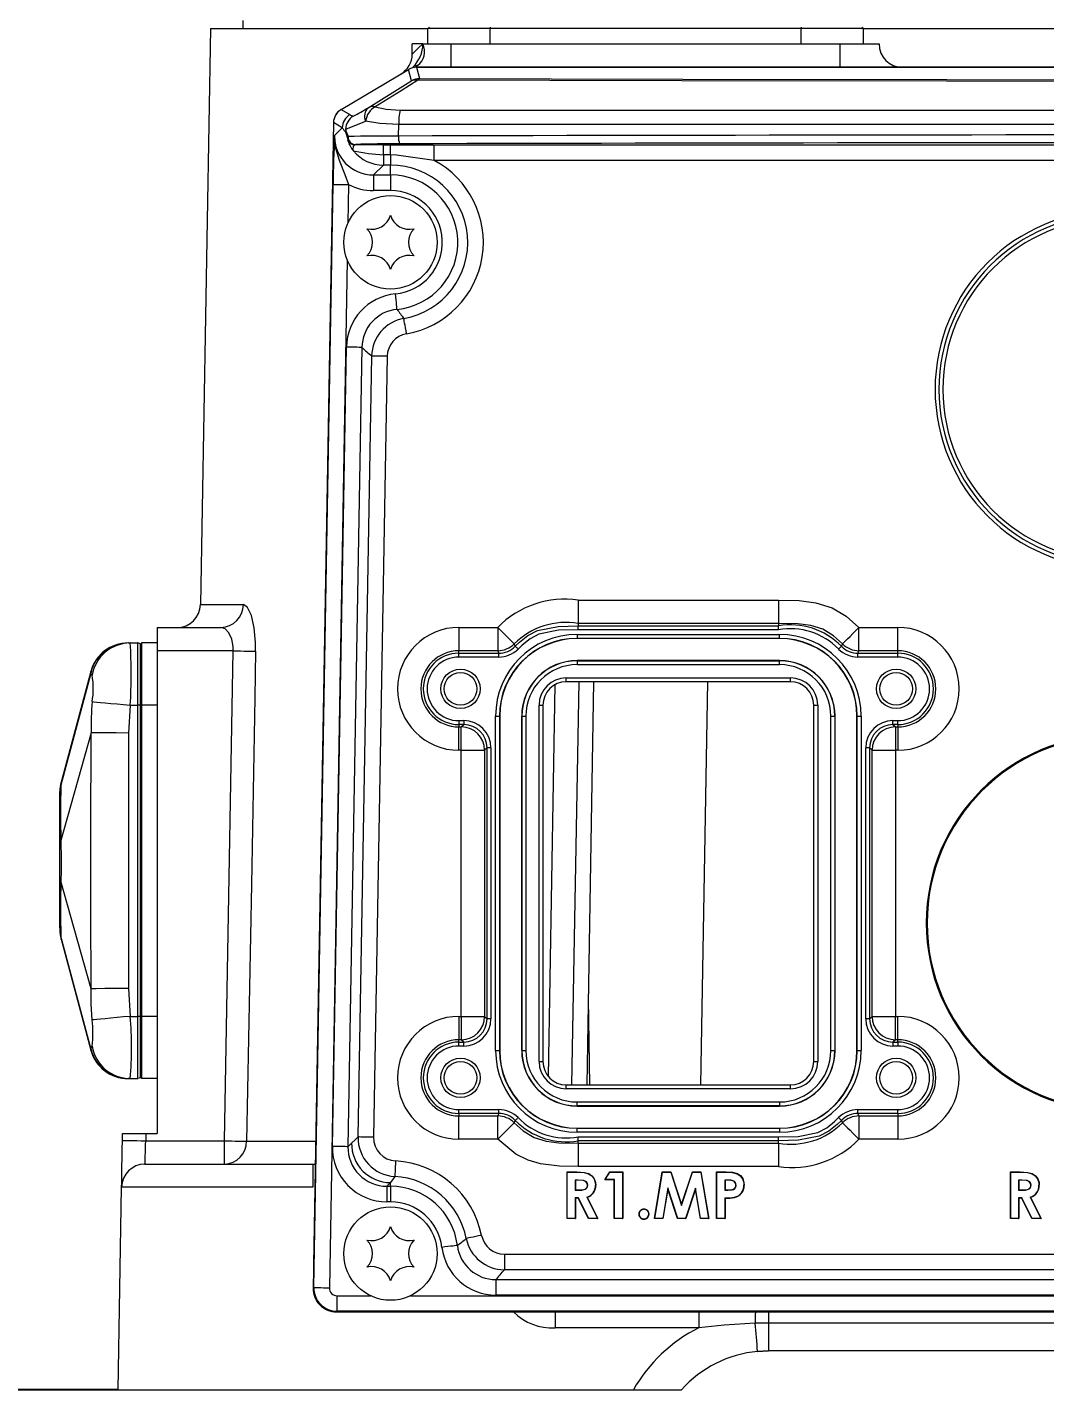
# Model space of a CAD drawing. Header units: millimetres. Extents: x -280 to 408, y 33 to 269.
# Drawn here: x 196.29 to 209.37, y 99.01 to 116.53 of the extents above; entities that cross this region are included whole.
import ezdxf

# ---------------------------------------------------------------- set-up
doc = ezdxf.new("R2010")
doc.units = ezdxf.units.MM
doc.layers.add('FORMAT', color=7, linetype='Continuous')
doc.styles.add('SLDTEXTSTYLE0', font='TXT', dxfattribs={"width": 0.605})
doc.dimstyles.new('SLDDIMSTYLE1', dxfattribs={"dimtxt": 3.5, "dimasz": 3.5, "dimexe": 0, "dimexo": 0.0625, "dimgap": 0.875, "dimtad": 1, "dimtoh": 1, "dimlfac": 10, "dimrnd": 1e-09, "dimzin": 12, "dimdsep": 46, "dimtxsty": 'SLDTEXTSTYLE0', "dimsah": 1, "dimcen": 0.09, "dimadec": 0, "dimazin": 0, "dimtfac": 1, "dimtdec": 3, "dimtofl": 0, "dimtmove": 0, "dimatfit": 3, "dimfxl": 1, "dimfrac": 2, "dimtolj": 1, "dimtzin": 12, "dimarcsym": 0})

# ---------------------------------------------------------------- blocks, each defined once
blk = doc.blocks.new('*D14')
at = {"layer": 'FORMAT', "color": 7, "transparency": 16777216}
for p, q in [((189.964, 122.614), (182.991, 122.614)), ((184.491, 122.614), (184.491, 99.014)), ((197.462, 99.014), (182.991, 99.014))]:
    blk.add_line(p, q, dxfattribs=at)
for points in [[(184.491, 122.614), (183.953, 119.114), (185.029, 119.114)], [(184.491, 99.014), (185.029, 102.514), (183.953, 102.514)]]:
    blk.add_solid(points, dxfattribs=at)
at = {"layer": 'FORMAT', "color": 7, "transparency": 16777216, "insert": (179.979, 106.805), "char_height": 3.5, "attachment_point": 1, "rotation": 90, "style": 'SLDTEXTSTYLE0'}
blk.add_mtext('236', dxfattribs=at)

msp = doc.modelspace()

# ---------------------------------------------------------------- linework, layer by layer
at = {"color": 7, "linetype": 'Continuous', "lineweight": 15}
for p, q in [((198.65, 116.5144), (198.5208, 109.1077)), ((198.65, 116.5144), (201.4433, 116.5144)), ((199.064, 116.6144), (199.064, 116.5144)), ((201.4433, 116.3144), (201.4433, 116.5144)), ((202.2433, 116.5144), (201.4433, 116.5144)), ((202.2433, 116.5292), (202.2433, 116.5144)), ((202.2433, 116.3144), (202.2433, 116.5144)), ((206.2433, 116.5144), (202.2433, 116.5144)), ((206.2433, 116.5292), (206.2433, 116.5144)), ((206.2433, 116.3144), (206.2433, 116.5144)), ((207.0433, 116.5144), (206.2433, 116.5144)), ((207.0433, 116.3144), (207.0433, 116.5144)), ((207.0433, 116.5144), (231.2773, 116.5144)), ((201.2433, 116.1852), (201.2433, 116.3144)), ((201.3793, 116.3144), (201.2433, 116.3144)), ((201.3793, 116.3144), (201.7433, 116.3144)), ((201.7433, 116.0144), (201.7433, 116.3144)), ((201.7433, 116.3144), (206.7433, 116.3144)), ((206.7433, 116.0144), (206.7433, 116.3144)), ((206.7433, 116.3144), (207.2433, 116.3144)), ((200.3287, 115.4714), (201.1961, 115.9864)), ((200.3287, 115.4714), (201.1961, 115.9864)), ((201.2357, 115.8419), (201.1961, 115.9864)), ((201.2982, 116.0144), (201.3378, 115.8699)), ((228.6298, 116.0144), (201.2982, 116.0144)), ((201.2982, 116.0144), (228.6298, 116.0144)), ((200.6765, 115.4935), (201.2247, 115.8346)), ((200.3287, 115.4714), (200.4418, 115.4057)), ((201.0877, 115.465), (228.8403, 115.465)), ((200.2309, 115.3029), (199.9693, 100.3196)), ((200.2309, 115.3029), (199.9747, 100.6248)), ((200.344, 115.2373), (200.2309, 115.3029)), ((201.0677, 115.1306), (201.0704, 115.2796)), ((228.8577, 115.2796), (201.0704, 115.2796)), ((200.2437, 115.1387), (200.344, 115.2373)), ((200.3884, 115.2181), (200.3874, 115.2177)), ((200.3905, 115.1992), (200.4176, 115.1239)), ((200.4197, 115.0857), (200.3907, 115.1801)), ((200.4132, 115.0793), (200.4197, 115.0857)), ((200.5127, 115.0223), (200.5062, 115.0159)), ((200.8733, 115.0174), (200.964, 115.0174)), ((200.8733, 114.8875), (200.8733, 115.0174)), ((200.964, 114.8875), (200.964, 115.0174)), ((201.5242, 115.0178), (228.4038, 115.0178)), ((201.5242, 114.8178), (201.5242, 115.0178)), ((200.8733, 114.7576), (200.7435, 114.63)), ((200.964, 114.8875), (200.8733, 114.8875)), ((200.8733, 114.8875), (200.8733, 114.7576)), ((200.964, 114.7576), (200.8733, 114.7576)), ((200.964, 114.8875), (200.964, 114.7576)), ((200.964, 114.63), (200.964, 114.7576)), ((228.4038, 114.8178), (201.5242, 114.8178)), ((200.7435, 114.63), (200.964, 114.63)), ((200.7435, 114.63), (200.7435, 114.4301)), ((200.964, 114.63), (200.964, 114.4301)), ((199.9783, 100.3284), (200.2258, 114.5098)), ((200.964, 114.4301), (200.7435, 114.4301)), ((200.2169, 102.1422), (200.3962, 112.4174)), ((200.5962, 112.4139), (200.4168, 102.1387)), ((200.5466, 102.2639), (200.7218, 112.3024)), ((200.9217, 112.2989), (200.7465, 102.2605)), ((203.3781, 109.1641), (203.3781, 108.8643)), ((203.3781, 109.1641), (205.9499, 109.1641)), ((205.9499, 109.1641), (205.9499, 108.8643)), ((197.964, 108.813), (197.964, 108.513)), ((197.964, 108.813), (198.7824, 108.813)), ((201.844, 108.8141), (202.3422, 108.8141)), ((201.844, 108.8141), (201.844, 108.5143)), ((202.3422, 108.8141), (202.3422, 108.5143)), ((203.3781, 108.8643), (203.3781, 108.8331)), ((205.9499, 108.8643), (203.3781, 108.8643)), ((203.3781, 108.7831), (203.3781, 108.8331)), ((203.3781, 108.8331), (205.9499, 108.8331)), ((205.9499, 108.7831), (203.3781, 108.7831)), ((205.9499, 108.8643), (205.9499, 108.8331)), ((205.9499, 108.7831), (205.9499, 108.8331)), ((206.9859, 108.5143), (206.9859, 108.8141)), ((206.9859, 108.8141), (207.484, 108.8141)), ((207.484, 108.5143), (207.484, 108.8141)), ((197.5981, 108.6144), (197.6193, 108.6144)), ((197.6193, 108.6144), (197.714, 108.6144)), ((197.714, 107.8144), (197.714, 108.6144)), ((197.7492, 108.605), (197.714, 108.6144)), ((197.7492, 107.8144), (197.7492, 108.605)), ((197.964, 108.6144), (197.764, 108.6144)), ((197.764, 108.6144), (197.764, 107.8144)), ((203.364, 108.7235), (205.964, 108.7235)), ((203.364, 108.7235), (203.364, 108.6735)), ((205.964, 108.6735), (203.364, 108.6735)), ((203.364, 108.6705), (203.364, 108.6735)), ((205.964, 108.6705), (203.364, 108.6705)), ((205.964, 108.6735), (205.964, 108.7235)), ((205.964, 108.6705), (205.964, 108.6735)), ((198.9429, 108.513), (197.964, 108.513)), ((197.964, 108.513), (197.964, 102.3077)), ((198.828, 102.2144), (198.9429, 108.513)), ((202.3422, 108.5143), (201.844, 108.5143)), ((201.844, 108.4831), (201.844, 108.5143)), ((201.844, 108.4331), (201.844, 108.4831)), ((201.844, 108.4831), (202.3551, 108.4831)), ((202.3551, 108.4331), (201.844, 108.4331)), ((202.3551, 108.4331), (202.3551, 108.4831)), ((206.9729, 108.4331), (206.9729, 108.4831)), ((206.9729, 108.4831), (207.484, 108.4831)), ((207.484, 108.4331), (206.9729, 108.4331)), ((207.484, 108.5143), (206.9859, 108.5143)), ((207.484, 108.4831), (207.484, 108.5143)), ((207.484, 108.4331), (207.484, 108.4831)), ((197.1109, 108.2483), (196.7293, 106.8236)), ((205.964, 108.3882), (203.364, 108.3882)), ((203.364, 108.3882), (203.364, 108.3852)), ((203.364, 108.3852), (203.364, 108.3352)), ((203.364, 108.3852), (205.964, 108.3852)), ((205.964, 108.3352), (203.364, 108.3352)), ((205.964, 108.3882), (205.964, 108.3852)), ((205.964, 108.3352), (205.964, 108.3852)), ((197.1143, 108.2404), (196.7264, 106.7856)), ((203.2231, 108.1653), (206.1049, 108.1653)), ((203.2231, 108.1153), (203.2231, 108.1653)), ((206.1049, 108.1153), (203.2231, 108.1153)), ((203.4917, 102.9335), (203.578, 108.1153)), ((205.0371, 108.1153), (204.9466, 102.9335)), ((206.1049, 108.1153), (206.1049, 108.1653)), ((197.6193, 107.8144), (197.5981, 107.4559)), ((197.6193, 107.8144), (197.714, 107.8144)), ((197.714, 103.8144), (197.714, 107.8144)), ((197.7492, 107.8144), (197.714, 107.8144)), ((197.7492, 103.8144), (197.7492, 107.8144)), ((197.764, 107.8144), (197.7492, 107.8144)), ((197.964, 107.8144), (197.764, 107.8144)), ((197.764, 107.8144), (197.764, 103.8144)), ((202.8731, 103.2334), (202.8731, 107.8153)), ((202.8731, 107.8153), (202.9231, 107.8153)), ((202.9231, 107.8153), (202.9231, 103.2334)), ((206.4049, 107.8153), (206.4549, 107.8153)), ((206.4049, 103.2334), (206.4049, 107.8153)), ((206.4549, 107.8153), (206.4549, 103.2334)), ((201.844, 107.6156), (201.9055, 107.6156)), ((201.844, 107.6156), (201.844, 107.5656)), ((201.9055, 107.5656), (201.844, 107.5656)), ((201.844, 107.5656), (201.844, 107.5345)), ((201.8743, 107.5345), (201.9055, 107.5656)), ((201.9055, 107.6156), (201.9055, 107.5656)), ((202.3149, 103.3744), (202.3149, 107.6744)), ((202.3149, 107.6744), (202.3649, 107.6744)), ((202.3649, 107.6744), (202.3649, 103.3744)), ((202.3679, 107.6744), (202.3649, 107.6744)), ((202.3679, 107.6744), (202.3679, 103.3744)), ((202.6502, 107.6744), (202.6532, 107.6744)), ((202.6502, 107.6744), (202.6502, 103.3744)), ((202.6532, 107.6744), (202.7031, 107.6744)), ((202.6532, 103.3744), (202.6532, 107.6744)), ((202.7031, 107.6744), (202.7031, 103.3744)), ((206.6249, 107.6744), (206.6749, 107.6744)), ((206.6249, 103.3744), (206.6249, 107.6744)), ((206.6749, 107.6744), (206.6749, 103.3744)), ((206.6779, 107.6744), (206.6749, 107.6744)), ((206.6779, 103.3744), (206.6779, 107.6744)), ((206.9602, 103.3744), (206.9602, 107.6744)), ((206.9602, 107.6744), (206.9632, 107.6744)), ((206.9632, 107.6744), (207.0131, 107.6744)), ((206.9632, 103.3744), (206.9632, 107.6744)), ((207.0131, 107.6744), (207.0131, 103.3744)), ((207.4226, 107.6156), (207.484, 107.6156)), ((207.4226, 107.5656), (207.4226, 107.6156)), ((207.484, 107.5656), (207.4226, 107.5656)), ((207.4226, 107.5656), (207.4537, 107.5345)), ((207.484, 107.5656), (207.484, 107.6156)), ((207.484, 107.5656), (207.484, 107.5345)), ((197.1143, 107.459), (196.7264, 106.0762)), ((197.5981, 107.4559), (197.5981, 104.1729)), ((201.844, 107.5345), (201.8743, 107.5345)), ((201.844, 107.2347), (201.844, 107.5345)), ((201.8743, 107.2347), (201.8743, 107.5345)), ((207.4537, 107.5345), (207.484, 107.5345)), ((207.4537, 107.5345), (207.4537, 107.2347)), ((207.484, 107.5345), (207.484, 107.2347)), ((201.8743, 107.2347), (201.844, 107.2347)), ((201.8743, 107.2347), (202.1741, 107.2347)), ((201.8743, 103.8141), (201.8743, 107.2347)), ((202.2053, 107.2658), (202.1741, 107.2347)), ((202.1741, 107.2347), (202.1741, 103.8141)), ((202.2552, 107.2658), (202.2053, 107.2658)), ((202.2053, 103.7829), (202.2053, 107.2658)), ((202.2552, 107.2658), (202.2552, 103.7829)), ((207.0728, 103.7829), (207.0728, 107.2658)), ((207.1227, 107.2658), (207.0728, 107.2658)), ((207.1227, 107.2658), (207.1227, 103.7829)), ((207.1539, 107.2347), (207.1227, 107.2658)), ((207.1539, 103.8141), (207.1539, 107.2347)), ((207.1539, 107.2347), (207.4537, 107.2347)), ((207.484, 107.2347), (207.4537, 107.2347)), ((207.4537, 107.2347), (207.4537, 103.8141)), ((196.714, 106.0527), (196.714, 106.6775)), ((196.714, 105.5761), (196.714, 106.0527)), ((196.714, 104.9513), (196.714, 105.5761)), ((197.1143, 104.1698), (196.7264, 105.5526)), ((196.7245, 104.8231), (197.1109, 103.3805)), ((197.1143, 103.3883), (196.7264, 104.8432)), ((197.1143, 104.1698), (197.1143, 104.1698)), ((197.5981, 104.1729), (197.6193, 103.8144)), ((203.525, 102.9335), (203.5101, 104.0424)), ((197.6193, 103.8144), (197.714, 103.8144)), ((197.714, 103.0144), (197.714, 103.8144)), ((197.7492, 103.8144), (197.714, 103.8144)), ((197.7492, 103.0238), (197.7492, 103.8144)), ((197.764, 103.8144), (197.7492, 103.8144)), ((197.964, 103.8144), (197.764, 103.8144)), ((197.764, 103.8144), (197.764, 103.0144)), ((201.844, 103.8141), (201.844, 103.5143)), ((201.844, 103.8141), (201.8743, 103.8141)), ((201.8743, 103.8141), (201.8743, 103.5143)), ((201.8743, 103.8141), (202.1741, 103.8141)), ((202.1741, 103.8141), (202.2053, 103.7829)), ((202.2552, 103.7829), (202.2053, 103.7829)), ((207.1227, 103.7829), (207.0728, 103.7829)), ((207.1227, 103.7829), (207.1539, 103.8141)), ((207.1539, 103.8141), (207.4537, 103.8141)), ((207.4537, 103.5143), (207.4537, 103.8141)), ((207.4537, 103.8141), (207.484, 103.8141)), ((207.484, 103.5143), (207.484, 103.8141)), ((201.8743, 103.5143), (201.844, 103.5143)), ((201.844, 103.4831), (201.844, 103.5143)), ((201.9055, 103.4831), (201.8743, 103.5143)), ((207.4537, 103.5143), (207.4226, 103.4831)), ((207.484, 103.5143), (207.4537, 103.5143)), ((207.484, 103.4831), (207.484, 103.5143)), ((201.844, 103.4331), (201.844, 103.4831)), ((201.844, 103.4831), (201.9055, 103.4831)), ((201.9055, 103.4331), (201.844, 103.4331)), ((201.9055, 103.4331), (201.9055, 103.4831)), ((202.3149, 103.3744), (202.3649, 103.3744)), ((202.3679, 103.3744), (202.3649, 103.3744)), ((202.6502, 103.3744), (202.6532, 103.3744)), ((202.6532, 103.3744), (202.7031, 103.3744)), ((206.6249, 103.3744), (206.6749, 103.3744)), ((206.6779, 103.3744), (206.6749, 103.3744)), ((206.9602, 103.3744), (206.9632, 103.3744)), ((206.9632, 103.3744), (207.0131, 103.3744)), ((207.4226, 103.4831), (207.484, 103.4831)), ((207.4226, 103.4831), (207.4226, 103.4331)), ((207.484, 103.4331), (207.4226, 103.4331)), ((207.484, 103.4831), (207.484, 103.4331)), ((202.8731, 103.2334), (202.9231, 103.2334)), ((206.4049, 103.2334), (206.4549, 103.2334)), ((197.6193, 103.0144), (197.5981, 103.0144)), ((197.6193, 103.0144), (197.714, 103.0144)), ((197.7492, 103.0238), (197.714, 103.0144)), ((197.964, 103.0144), (197.764, 103.0144)), ((203.2231, 102.8835), (203.2231, 102.9335)), ((203.2231, 102.9335), (206.1049, 102.9335)), ((206.1049, 102.8835), (203.2231, 102.8835)), ((206.1049, 102.8835), (206.1049, 102.9335)), ((203.364, 102.7135), (205.964, 102.7135)), ((203.364, 102.6635), (203.364, 102.7135)), ((205.964, 102.6635), (203.364, 102.6635)), ((203.364, 102.6605), (203.364, 102.6635)), ((203.364, 102.6605), (205.964, 102.6605)), ((205.964, 102.7135), (205.964, 102.6635)), ((205.964, 102.6605), (205.964, 102.6635)), ((201.844, 102.5656), (201.844, 102.6156)), ((201.844, 102.6156), (202.3551, 102.6156)), ((202.3551, 102.5656), (201.844, 102.5656)), ((201.844, 102.5656), (201.844, 102.5345)), ((201.844, 102.5345), (202.3422, 102.5345)), ((201.844, 102.2347), (201.844, 102.5345)), ((202.3422, 102.2347), (202.3422, 102.5345)), ((202.3551, 102.5656), (202.3551, 102.6156)), ((206.9729, 102.6156), (207.484, 102.6156)), ((206.9729, 102.5656), (206.9729, 102.6156)), ((207.484, 102.5656), (206.9729, 102.5656)), ((206.9859, 102.5345), (207.484, 102.5345)), ((206.9859, 102.5345), (206.9859, 102.2347)), ((207.484, 102.5656), (207.484, 102.6156)), ((207.484, 102.5656), (207.484, 102.5345)), ((207.484, 102.5345), (207.484, 102.2347)), ((197.5182, 102.2196), (197.5197, 102.3077)), ((197.5197, 102.3077), (197.8198, 102.3077)), ((197.8198, 102.3077), (197.8182, 102.2144)), ((197.8198, 102.3077), (197.964, 102.3077)), ((203.364, 102.3782), (205.964, 102.3782)), ((203.364, 102.3782), (203.364, 102.3752)), ((203.364, 102.3752), (205.964, 102.3752)), ((203.364, 102.3252), (203.364, 102.3752)), ((205.964, 102.3252), (203.364, 102.3252)), ((205.964, 102.3782), (205.964, 102.3752)), ((205.964, 102.3752), (205.964, 102.3252)), ((197.8182, 102.2144), (198.828, 102.2144)), ((198.828, 101.9144), (198.828, 102.2144)), ((200.4168, 102.1387), (200.4642, 102.1852)), ((202.3422, 102.2347), (201.844, 102.2347)), ((203.3781, 102.2156), (203.3781, 102.2656)), ((203.3781, 102.2656), (205.9499, 102.2656)), ((203.3781, 102.1845), (203.3781, 102.2156)), ((205.9499, 102.2156), (203.3781, 102.2156)), ((203.3781, 102.1845), (205.9499, 102.1845)), ((203.3781, 102.1845), (203.3781, 101.8847)), ((205.9499, 102.2156), (205.9499, 102.2656)), ((205.9499, 102.1845), (205.9499, 102.2156)), ((205.9499, 102.1845), (205.9499, 101.8847)), ((207.484, 102.2347), (206.9859, 102.2347)), ((197.8077, 101.9144), (199.964, 101.9144)), ((199.964, 101.9144), (199.964, 101.6196)), ((199.964, 101.9144), (199.9972, 101.9144)), ((203.2367, 101.8109), (203.2332, 101.8144)), ((203.2332, 101.8144), (203.3587, 101.8144)), ((203.2332, 101.2144), (203.2332, 101.8144)), ((203.2367, 101.8109), (203.3587, 101.8109)), ((203.2367, 101.2179), (203.2367, 101.8109)), ((205.9499, 101.8847), (203.3781, 101.8847)), ((203.7179, 101.7144), (203.7822, 101.8144)), ((203.7243, 101.7179), (203.7841, 101.8109)), ((203.7841, 101.8109), (203.7822, 101.8144)), ((203.7822, 101.8144), (203.9486, 101.8144)), ((203.7841, 101.8109), (203.9451, 101.8109)), ((203.9451, 101.8109), (203.9486, 101.8144)), ((203.9451, 101.8109), (203.9451, 101.2179)), ((203.9486, 101.8144), (203.9486, 101.2144)), ((204.3563, 101.2144), (204.4576, 101.8144)), ((204.3604, 101.2179), (204.4606, 101.8109)), ((204.4606, 101.8109), (204.4576, 101.8144)), ((204.4576, 101.8144), (204.5694, 101.8144)), ((204.4606, 101.8109), (204.5669, 101.8109)), ((204.5669, 101.8109), (204.5694, 101.8144)), ((204.5669, 101.8109), (204.7063, 101.3847)), ((204.5694, 101.8144), (204.7063, 101.3959)), ((204.7063, 101.3959), (204.8442, 101.8144)), ((204.7063, 101.3847), (204.8467, 101.8109)), ((204.8467, 101.8109), (204.8442, 101.8144)), ((204.8442, 101.8144), (204.9549, 101.8144)), ((204.8467, 101.8109), (204.9519, 101.8109)), ((204.9519, 101.8109), (204.9549, 101.8144)), ((204.9519, 101.8109), (205.0522, 101.2179)), ((204.9549, 101.8144), (205.0563, 101.2144)), ((205.1598, 101.8109), (205.1563, 101.8144)), ((205.1563, 101.2144), (205.1563, 101.8144)), ((205.1563, 101.8144), (205.2765, 101.8144)), ((205.1598, 101.8109), (205.2765, 101.8109)), ((205.1598, 101.2179), (205.1598, 101.8109)), ((205.2765, 101.8144), (205.2765, 101.8109)), ((208.9367, 101.8109), (208.9332, 101.8144)), ((208.9332, 101.8144), (209.0587, 101.8144)), ((208.9332, 101.2144), (208.9332, 101.8144)), ((208.9367, 101.8109), (209.0587, 101.8109)), ((208.9367, 101.2179), (208.9367, 101.8109)), ((197.4623, 99.0144), (197.5077, 101.6196)), ((199.964, 101.6196), (197.5077, 101.6196)), ((200.964, 101.6766), (200.9166, 101.63)), ((200.9166, 101.63), (200.964, 101.63)), ((200.9166, 101.63), (200.9166, 101.4301)), ((200.964, 101.63), (200.964, 101.6766)), ((200.964, 101.63), (200.964, 101.4301)), ((203.3374, 101.7102), (203.3409, 101.7067)), ((203.3776, 101.7102), (203.3374, 101.7102)), ((203.3374, 101.7102), (203.3374, 101.5801)), ((203.3776, 101.7067), (203.3409, 101.7067)), ((203.3409, 101.7067), (203.3409, 101.5836)), ((203.7243, 101.7179), (203.7179, 101.7144)), ((203.8409, 101.7144), (203.7179, 101.7144)), ((203.8444, 101.7179), (203.7243, 101.7179)), ((203.8444, 101.7179), (203.8409, 101.7144)), ((203.8409, 101.2144), (203.8409, 101.7144)), ((203.8444, 101.2179), (203.8444, 101.7179)), ((204.5283, 101.6079), (204.4625, 101.2179)), ((204.5294, 101.5933), (204.4655, 101.2144)), ((204.5283, 101.6079), (204.5294, 101.5933)), ((204.656, 101.2179), (204.5283, 101.6079)), ((204.6534, 101.2144), (204.5294, 101.5933)), ((204.8843, 101.6078), (204.756, 101.2179)), ((204.8832, 101.5933), (204.7585, 101.2144)), ((204.8843, 101.6078), (204.8832, 101.5933)), ((204.9473, 101.2144), (204.8832, 101.5933)), ((204.9503, 101.2179), (204.8843, 101.6078)), ((205.2979, 101.7102), (205.2605, 101.7102)), ((205.2605, 101.7102), (205.2605, 101.5801)), ((205.2605, 101.7102), (205.264, 101.7067)), ((205.2979, 101.7067), (205.264, 101.7067)), ((205.264, 101.7067), (205.264, 101.5836)), ((209.0776, 101.7102), (209.0374, 101.7102)), ((209.0374, 101.7102), (209.0374, 101.5801)), ((209.0374, 101.7102), (209.0409, 101.7067)), ((209.0776, 101.7067), (209.0409, 101.7067)), ((209.0409, 101.7067), (209.0409, 101.5836)), ((200.964, 101.4301), (200.9166, 101.4301)), ((203.3374, 101.5801), (203.3409, 101.5836)), ((203.3374, 101.5801), (203.3829, 101.5801)), ((203.3796, 101.4794), (203.3374, 101.4794)), ((203.3374, 101.4794), (203.3374, 101.2179)), ((203.3374, 101.4794), (203.3409, 101.4759)), ((203.3409, 101.5836), (203.3829, 101.5836)), ((203.3409, 101.4759), (203.3409, 101.2144)), ((203.3775, 101.4759), (203.3409, 101.4759)), ((203.3796, 101.4794), (203.3775, 101.4759)), ((203.5097, 101.2144), (203.3775, 101.4759)), ((203.5118, 101.2179), (203.3796, 101.4794)), ((203.4861, 101.4901), (203.6237, 101.2179)), ((203.4909, 101.4882), (203.6294, 101.2144)), ((205.2605, 101.5801), (205.264, 101.5836)), ((205.2605, 101.5801), (205.3021, 101.5801)), ((205.2605, 101.4794), (205.2605, 101.2179)), ((205.264, 101.5836), (205.3021, 101.5836)), ((205.264, 101.4759), (205.264, 101.2144)), ((205.3021, 101.5801), (205.3021, 101.5836)), ((209.0374, 101.5801), (209.0409, 101.5836)), ((209.0374, 101.5801), (209.0829, 101.5801)), ((209.0796, 101.4794), (209.0374, 101.4794)), ((209.0374, 101.4794), (209.0374, 101.2179)), ((209.0374, 101.4794), (209.0409, 101.4759)), ((209.0409, 101.5836), (209.0829, 101.5836)), ((209.0775, 101.4759), (209.0409, 101.4759)), ((209.0409, 101.4759), (209.0409, 101.2144)), ((209.0796, 101.4794), (209.0775, 101.4759)), ((209.2097, 101.2144), (209.0775, 101.4759)), ((209.2118, 101.2179), (209.0796, 101.4794)), ((209.1861, 101.4901), (209.3237, 101.2179)), ((209.1909, 101.4882), (209.3294, 101.2144)), ((204.7063, 101.3847), (204.7063, 101.3959)), ((203.2367, 101.2179), (203.2332, 101.2144)), ((203.3409, 101.2144), (203.2332, 101.2144)), ((203.3374, 101.2179), (203.2367, 101.2179)), ((203.3374, 101.2179), (203.3409, 101.2144)), ((203.5118, 101.2179), (203.5097, 101.2144)), ((203.6294, 101.2144), (203.5097, 101.2144)), ((203.6237, 101.2179), (203.5118, 101.2179)), ((203.6237, 101.2179), (203.6294, 101.2144)), ((203.8444, 101.2179), (203.8409, 101.2144)), ((203.9486, 101.2144), (203.8409, 101.2144)), ((203.9451, 101.2179), (203.8444, 101.2179)), ((203.9451, 101.2179), (203.9486, 101.2144)), ((204.3604, 101.2179), (204.3563, 101.2144)), ((204.4655, 101.2144), (204.3563, 101.2144)), ((204.4625, 101.2179), (204.3604, 101.2179)), ((204.4625, 101.2179), (204.4655, 101.2144)), ((204.656, 101.2179), (204.6534, 101.2144)), ((204.7585, 101.2144), (204.6534, 101.2144)), ((204.756, 101.2179), (204.656, 101.2179)), ((204.756, 101.2179), (204.7585, 101.2144)), ((204.9503, 101.2179), (204.9473, 101.2144)), ((205.0563, 101.2144), (204.9473, 101.2144)), ((205.0522, 101.2179), (204.9503, 101.2179)), ((205.0522, 101.2179), (205.0563, 101.2144)), ((205.1598, 101.2179), (205.1563, 101.2144)), ((205.264, 101.2144), (205.1563, 101.2144)), ((205.2605, 101.2179), (205.1598, 101.2179)), ((205.2605, 101.2179), (205.264, 101.2144)), ((208.9367, 101.2179), (208.9332, 101.2144)), ((209.0409, 101.2144), (208.9332, 101.2144)), ((209.0374, 101.2179), (208.9367, 101.2179)), ((209.0374, 101.2179), (209.0409, 101.2144)), ((209.2118, 101.2179), (209.2097, 101.2144)), ((209.3294, 101.2144), (209.2097, 101.2144)), ((209.3237, 101.2179), (209.2118, 101.2179)), ((209.3237, 101.2179), (209.3294, 101.2144)), ((202.4281, 100.7575), (227.4999, 100.7575)), ((202.4281, 100.7575), (202.4281, 100.5576)), ((227.4999, 100.5576), (202.4281, 100.5576)), ((202.3195, 100.43), (227.6085, 100.43)), ((202.3195, 100.43), (202.3195, 100.2301)), ((199.9693, 100.3196), (199.9783, 100.3284)), ((200.2782, 100.0232), (200.2782, 100.2231)), ((227.6085, 100.2301), (202.3195, 100.2301)), ((200.2782, 100.0232), (200.2692, 100.0144)), ((200.2692, 100.0144), (229.6588, 100.0144)), ((229.6498, 100.0232), (200.2782, 100.0232)), ((229.3534, 100.0144), (200.5746, 100.0144)), ((203.0792, 100.0144), (203.0792, 99.8109)), ((204.9265, 100.0144), (204.9265, 99.8109)), ((205.8231, 100.0144), (205.8231, 99.8715)), ((205.8231, 99.8715), (205.65, 99.869)), ((224.1049, 99.8715), (205.8231, 99.8715)), ((205.8231, 99.8715), (205.8231, 99.5144)), ((204.9265, 99.8109), (203.0792, 99.8109)), ((205.8231, 99.5144), (205.6831, 99.5078)), ((205.6831, 99.5078), (205.8231, 99.5144)), ((224.1049, 99.5144), (205.8231, 99.5144)), ((197.4623, 99.0144), (199.964, 99.0144)), ((199.964, 99.0144), (204.086, 99.0144)), ((204.086, 99.0144), (204.705, 99.0144))]:
    msp.add_line(p, q, dxfattribs=at)
at = {"color": 8, "linetype": 'Continuous', "lineweight": 15}
for p, q in [((200.4258, 114.5063), (200.4171, 114.0112)), ((200.4088, 113.5368), (200.1782, 100.3249)), ((198.5208, 109.1077), (199.0723, 109.1077)), ((202.994, 103.0397), (203.082, 108.08)), ((203.3826, 108.1153), (203.2922, 102.9335)), ((199.115, 102.2091), (200.0023, 102.2091)), ((200.2782, 100.2231), (200.7051, 100.2231)), ((201.223, 100.2231), (228.7051, 100.2231))]:
    msp.add_line(p, q, dxfattribs=at)
at = {"color": 7, "linetype": 'Continuous', "lineweight": 15, "flags": 128}
for points in [[(201.2433, 116.1852), (201.2522, 116.1936), (201.2785, 116.2186), (201.3214, 116.2594), (201.3793, 116.3144)], [(201.3116, 116.0357), (201.2981, 116.0272), (201.2916, 116.0216), (201.292, 116.0152), (201.2982, 116.0144)], [(201.3164, 115.8481), (201.099, 115.7128), (200.768, 115.5069)], [(201.2247, 115.8346), (201.2328, 115.8397), (201.2357, 115.8419)], [(201.3378, 115.8699), (201.3294, 115.8635), (201.3164, 115.8481)], [(228.6116, 115.8481), (225.2265, 115.8406), (221.8236, 115.8352), (218.3983, 115.8319), (214.964, 115.8309), (213.5927, 115.831), (210.8511, 115.8324), (208.1105, 115.8352), (204.709, 115.8406), (201.3164, 115.8481)], [(201.3378, 115.8699), (204.7199, 115.8624), (208.1152, 115.857), (211.5374, 115.8538), (214.964, 115.8527), (218.3728, 115.8538), (221.7771, 115.857), (225.1904, 115.8624), (228.5902, 115.8699)], [(200.768, 115.5069), (200.9065, 115.4771), (201.0877, 115.465)], [(201.0704, 115.2796), (200.8288, 115.2928), (200.6441, 115.3235)], [(200.2437, 115.1387), (200.2436, 115.1373), (200.2466, 115.0546), (200.2586, 114.9736), (200.3033, 114.8205), (200.3785, 114.6368), (200.4258, 114.5063)], [(200.5062, 115.0159), (200.4859, 114.9975), (200.4796, 114.9636), (200.486, 114.942), (200.4871, 114.9403), (200.4877, 114.9395), (200.488, 114.939), (200.4881, 114.9389), (200.4881, 114.9389), (200.4883, 114.9386)], [(200.964, 115.0174), (201.035, 115.0174), (201.5242, 115.0178)], [(201.5242, 114.8178), (201.0397, 114.8861), (200.964, 114.8875)], [(200.2258, 114.5098), (200.2302, 114.5097), (200.242, 114.5095), (200.2607, 114.5092), (200.2856, 114.5088), (200.3158, 114.5082), (200.35, 114.5076), (200.3872, 114.507), (200.4258, 114.5063)], [(201.0477, 112.9028), (201.0473, 112.9072), (201.0461, 112.9189), (201.0443, 112.9375), (201.0419, 112.9623), (201.039, 112.9923), (201.0357, 113.0264), (201.0321, 113.0634), (201.0284, 113.1018)], [(201.1699, 112.5891), (201.1632, 112.6271), (201.1568, 112.6637), (201.1509, 112.6975), (201.1457, 112.7272), (201.1414, 112.7517), (201.1382, 112.7701), (201.1361, 112.7817), (201.1354, 112.7861)], [(200.5962, 112.4139), (200.5917, 112.414), (200.5799, 112.4142), (200.5613, 112.4145), (200.5364, 112.415), (200.5062, 112.4155), (200.4719, 112.4161), (200.4348, 112.4167), (200.3962, 112.4174)], [(200.9217, 112.2989), (200.8831, 112.2996), (200.846, 112.3002), (200.8117, 112.3008), (200.7816, 112.3013), (200.7567, 112.3018), (200.738, 112.3021), (200.7262, 112.3023), (200.7218, 112.3024)], [(205.9499, 109.1641), (206.2188, 109.1582), (206.4305, 109.131), (206.6398, 109.0657), (206.8213, 108.9591), (206.9859, 108.8141)], [(199.2297, 108.5077), (199.2287, 108.6185), (199.2112, 108.8083), (199.1752, 108.9676), (199.1263, 109.0719), (199.0723, 109.1077)], [(198.9429, 108.513), (198.9418, 108.5684), (198.9239, 108.6633), (198.8872, 108.7429), (198.8374, 108.795), (198.7824, 108.813)], [(202.3422, 108.8141), (202.3826, 108.7736), (202.4216, 108.7346), (202.4576, 108.6985), (202.4894, 108.6666), (202.5158, 108.6402), (202.5358, 108.6201), (202.5487, 108.6072), (202.554, 108.6019)], [(202.5679, 108.5717), (202.6222, 108.6244), (202.7283, 108.7106), (202.8539, 108.7758), (203.1198, 108.8271), (203.3781, 108.8331)], [(203.3781, 108.7831), (203.1233, 108.7773), (202.8713, 108.729), (202.7572, 108.669), (202.6561, 108.5878), (202.6034, 108.5365)], [(206.774, 108.6019), (206.6572, 108.7072), (206.5192, 108.7912), (206.3651, 108.8384), (206.1993, 108.859), (205.9499, 108.8643)], [(206.774, 108.6019), (206.7793, 108.6072), (206.7922, 108.6201), (206.8122, 108.6402), (206.8386, 108.6666), (206.8704, 108.6985), (206.9065, 108.7346), (206.9454, 108.7736), (206.9859, 108.8141)], [(198.9429, 108.513), (198.9905, 108.5121), (199.0368, 108.5112), (199.0808, 108.5104), (199.1213, 108.5097), (199.1573, 108.509), (199.1879, 108.5085), (199.2122, 108.508), (199.2297, 108.5077)], [(199.2297, 108.5077), (199.2188, 107.9078), (199.1751, 105.5082), (199.115, 102.2091)], [(202.6034, 108.5365), (202.5966, 108.5432), (202.5901, 108.5497), (202.5841, 108.5557), (202.5787, 108.561), (202.5743, 108.5654), (202.571, 108.5687), (202.5688, 108.5708), (202.5679, 108.5717)], [(206.7246, 108.5365), (206.7314, 108.5432), (206.7379, 108.5497), (206.744, 108.5557), (206.7493, 108.561), (206.7537, 108.5654), (206.7571, 108.5687), (206.7592, 108.5708), (206.7601, 108.5717)], [(197.1143, 108.2404), (197.1143, 108.2404), (197.111, 108.2476), (197.1106, 108.2487), (197.1143, 108.2404), (197.1143, 108.2404)], [(197.1285, 108.1984), (197.1158, 108.2142), (197.1143, 108.2404), (197.1143, 108.2404)], [(197.1285, 107.86), (197.1506, 107.858), (197.1871, 107.8546), (197.2368, 107.85), (197.2982, 107.8443), (197.3695, 107.8376), (197.4484, 107.8303), (197.5325, 107.8225), (197.6193, 107.8144)], [(197.1143, 104.1698), (197.1143, 104.1698), (197.111, 105.1698), (197.1106, 106.1698), (197.1143, 107.459), (197.1143, 107.459)], [(197.5981, 107.4559), (197.4366, 107.4569), (197.2924, 107.4578), (197.181, 107.4585), (197.1143, 107.459)], [(196.714, 106.6775), (196.7143, 106.6931), (196.7263, 106.7852)], [(196.7264, 106.7856), (196.7263, 106.7853), (196.7263, 106.7852)], [(196.714, 106.0527), (196.7143, 106.0561), (196.7263, 106.0759)], [(196.7263, 106.0759), (196.7264, 106.076), (196.7264, 106.0762)], [(196.7264, 106.0762), (196.7264, 106.0762), (196.7294, 105.8266), (196.7287, 105.6897), (196.7264, 105.5526), (196.7264, 105.5526)], [(196.714, 105.5761), (196.7143, 105.5727), (196.7263, 105.5528)], [(196.7264, 105.5526), (196.7263, 105.5528), (196.7263, 105.5528)], [(196.714, 104.9513), (196.7143, 104.9357), (196.7263, 104.8436)], [(196.7263, 104.8436), (196.7264, 104.8433), (196.7264, 104.8432)], [(197.5981, 104.1729), (197.4366, 104.1718), (197.2924, 104.1709), (197.181, 104.1702), (197.1143, 104.1698)], [(197.1285, 103.7687), (197.1158, 103.9691), (197.1143, 104.1698), (197.1143, 104.1698)], [(197.6193, 103.8144), (197.5325, 103.8063), (197.4484, 103.7985), (197.3695, 103.7911), (197.2982, 103.7845), (197.2368, 103.7788), (197.1871, 103.7742), (197.1506, 103.7708), (197.1285, 103.7687)], [(197.1143, 103.3883), (197.1143, 103.3883), (197.1157, 103.4144), (197.1285, 103.4303)], [(202.5679, 102.477), (202.5688, 102.4779), (202.571, 102.4801), (202.5743, 102.4834), (202.5787, 102.4878), (202.5841, 102.4931), (202.5901, 102.499), (202.5966, 102.5055), (202.6034, 102.5122)], [(205.9499, 102.2656), (206.2047, 102.2715), (206.4567, 102.3198), (206.5709, 102.3797), (206.6719, 102.461), (206.7246, 102.5122)], [(206.7601, 102.477), (206.7059, 102.4244), (206.5998, 102.3381), (206.4741, 102.2729), (206.2083, 102.2216), (205.9499, 102.2156)], [(206.7601, 102.477), (206.7592, 102.4779), (206.7571, 102.4801), (206.7537, 102.4834), (206.7493, 102.4878), (206.744, 102.4931), (206.7379, 102.499), (206.7314, 102.5055), (206.7246, 102.5122)], [(202.3422, 102.2347), (202.3826, 102.2752), (202.4216, 102.3142), (202.4576, 102.3503), (202.4894, 102.3822), (202.5158, 102.4086), (202.5358, 102.4286), (202.5487, 102.4415), (202.554, 102.4469)], [(202.554, 102.4469), (202.6708, 102.3416), (202.8089, 102.2576), (202.9629, 102.2104), (203.1287, 102.1898), (203.3781, 102.1845)], [(206.774, 102.4469), (206.7793, 102.4415), (206.7922, 102.4286), (206.8122, 102.4086), (206.8386, 102.3822), (206.8704, 102.3503), (206.9065, 102.3142), (206.9454, 102.2752), (206.9859, 102.2347)], [(197.5077, 101.6196), (197.5079, 101.6311), (197.5085, 101.6653), (197.5095, 101.7207), (197.5108, 101.7953), (197.5124, 101.8863), (197.5142, 101.99), (197.5162, 102.1026), (197.5182, 102.2196)], [(197.5182, 102.2196), (197.524, 102.2195), (197.541, 102.2192), (197.5688, 102.2187), (197.6061, 102.2181), (197.6515, 102.2173), (197.7034, 102.2164), (197.7596, 102.2154), (197.8182, 102.2144)], [(197.8077, 101.9144), (197.8079, 101.9189), (197.8083, 101.9325), (197.8091, 101.9546), (197.8101, 101.9846), (197.8114, 102.0215), (197.8129, 102.0644), (197.8146, 102.1118), (197.8163, 102.1623), (197.8182, 102.2144)], [(198.828, 102.2144), (198.8756, 102.2135), (198.922, 102.2127), (198.9661, 102.2119), (199.0066, 102.2111), (199.0426, 102.2105), (199.0732, 102.2099), (199.0975, 102.2095), (199.115, 102.2091)], [(200.4168, 102.1387), (200.4124, 102.1388), (200.4006, 102.139), (200.3819, 102.1393), (200.357, 102.1397), (200.3269, 102.1402), (200.2926, 102.1408), (200.2554, 102.1415), (200.2169, 102.1422)], [(200.4642, 102.1852), (200.5134, 102.2328), (200.5466, 102.2639)], [(200.7465, 102.2605), (200.7079, 102.2611), (200.6708, 102.2618), (200.6365, 102.2624), (200.6063, 102.2629), (200.5814, 102.2633), (200.5628, 102.2637), (200.551, 102.2639), (200.5466, 102.2639)], [(203.3781, 101.8847), (203.1354, 101.889), (202.8927, 101.9187), (202.7317, 101.9653), (202.5769, 102.0418), (202.3422, 102.2347)], [(201.0298, 101.9557), (201.0277, 101.9172), (201.0257, 101.8801), (201.0238, 101.8459), (201.0221, 101.8158), (201.0207, 101.7909), (201.0197, 101.7722), (201.0191, 101.7605), (201.0188, 101.7561)], [(203.3587, 101.8109), (203.3587, 101.8119), (203.3587, 101.813), (203.3587, 101.8144)], [(203.3587, 101.8144), (203.4538, 101.8092), (203.5125, 101.794), (203.5535, 101.7662), (203.5832, 101.7267), (203.5999, 101.6766), (203.6025, 101.6439)], [(203.3587, 101.8109), (203.4527, 101.8058), (203.5105, 101.791), (203.5507, 101.7641), (203.5799, 101.7256), (203.5963, 101.6768), (203.599, 101.644)], [(205.2765, 101.8144), (205.3584, 101.8102), (205.4225, 101.7943), (205.4624, 101.7674), (205.4912, 101.7288), (205.5073, 101.6801), (205.5102, 101.6439)], [(205.2765, 101.8109), (205.3569, 101.8069), (205.421, 101.7911), (205.46, 101.7649), (205.4881, 101.7273), (205.5038, 101.6797), (205.5067, 101.644)], [(209.0587, 101.8109), (209.0587, 101.8119), (209.0587, 101.813), (209.0587, 101.8144)], [(209.0587, 101.8144), (209.1538, 101.8092), (209.2125, 101.794), (209.2535, 101.7662), (209.2832, 101.7267), (209.2999, 101.6766), (209.3025, 101.6439)], [(209.0587, 101.8109), (209.1527, 101.8058), (209.2105, 101.791), (209.2507, 101.7641), (209.2799, 101.7256), (209.2963, 101.6768), (209.299, 101.644)], [(201.0188, 101.7561), (200.9964, 101.7245), (200.964, 101.6766)], [(203.3776, 101.7102), (203.3776, 101.7086), (203.3776, 101.7067)], [(203.4983, 101.6454), (203.494, 101.6677), (203.4821, 101.6857), (203.4666, 101.6975), (203.4458, 101.7052), (203.3776, 101.7102)], [(203.4948, 101.6454), (203.4902, 101.6676), (203.4786, 101.6842), (203.4638, 101.6951), (203.439, 101.7031), (203.3776, 101.7067)], [(203.3829, 101.5801), (203.4242, 101.582), (203.4648, 101.5911), (203.481, 101.601), (203.491, 101.6137), (203.4966, 101.6288), (203.4983, 101.6454)], [(203.3829, 101.5836), (203.4242, 101.5855), (203.4647, 101.5948), (203.4796, 101.6045), (203.4898, 101.6192), (203.4944, 101.6373), (203.4948, 101.6454)], [(203.4983, 101.6454), (203.4968, 101.6454), (203.4948, 101.6454)], [(203.599, 101.644), (203.6, 101.644), (203.6011, 101.644), (203.6025, 101.6439)], [(205.2979, 101.7102), (205.2979, 101.7091), (205.2979, 101.708), (205.2979, 101.7067)], [(205.3021, 101.5801), (205.3542, 101.5835), (205.3741, 101.59), (205.3909, 101.6026), (205.4016, 101.6195), (205.4057, 101.6374), (205.406, 101.6441)], [(205.3021, 101.5836), (205.3525, 101.5868), (205.3715, 101.5926), (205.3877, 101.6043), (205.3981, 101.6203), (205.4021, 101.6371), (205.4025, 101.6441)], [(205.3759, 101.6978), (205.3751, 101.6963), (205.3742, 101.6948)], [(205.406, 101.6441), (205.4042, 101.6441), (205.4025, 101.6441)], [(205.5067, 101.644), (205.5077, 101.6439), (205.5088, 101.6439), (205.5102, 101.6439)], [(209.1983, 101.6454), (209.194, 101.6677), (209.1821, 101.6857), (209.1666, 101.6975), (209.1458, 101.7052), (209.0776, 101.7102)], [(209.0776, 101.7102), (209.0776, 101.7086), (209.0776, 101.7067)], [(209.1948, 101.6454), (209.1902, 101.6676), (209.1786, 101.6842), (209.1638, 101.6951), (209.139, 101.7031), (209.0776, 101.7067)], [(209.0829, 101.5801), (209.1242, 101.582), (209.1648, 101.5911), (209.181, 101.601), (209.191, 101.6137), (209.1966, 101.6288), (209.1983, 101.6454)], [(209.0829, 101.5836), (209.1242, 101.5855), (209.1647, 101.5948), (209.1796, 101.6045), (209.1898, 101.6192), (209.1944, 101.6373), (209.1948, 101.6454)], [(209.1983, 101.6454), (209.1968, 101.6454), (209.1948, 101.6454)], [(209.299, 101.644), (209.3, 101.644), (209.3011, 101.644), (209.3025, 101.6439)], [(203.3829, 101.5801), (203.3829, 101.5816), (203.3829, 101.5836)], [(203.4861, 101.4901), (203.4885, 101.4891), (203.4909, 101.4882)], [(205.2605, 101.4794), (205.2623, 101.4777), (205.264, 101.4759)], [(205.3853, 101.4884), (205.3856, 101.4874), (205.3859, 101.4864), (205.3862, 101.485)], [(209.0829, 101.5801), (209.0829, 101.5816), (209.0829, 101.5836)], [(209.1861, 101.4901), (209.1885, 101.4891), (209.1909, 101.4882)], [(204.1598, 101.2723), (204.1581, 101.2723), (204.1563, 101.2723)], [(204.2217, 101.334), (204.2217, 101.3357), (204.2217, 101.3375)], [(204.2836, 101.2723), (204.2853, 101.2723), (204.2871, 101.2723)], [(204.2217, 101.2102), (204.2217, 101.2084), (204.2217, 101.2067)], [(202.134, 100.9986), (202.0961, 100.991), (202.0597, 100.9837), (202.0261, 100.977), (201.9965, 100.9711), (201.9721, 100.9662), (201.9538, 100.9625), (201.9422, 100.9602), (201.9379, 100.9594)], [(201.8233, 100.8693), (201.8189, 100.8688), (201.8072, 100.8674), (201.7886, 100.8651), (201.7639, 100.8621), (201.734, 100.8584), (201.6999, 100.8543), (201.6631, 100.8498), (201.6248, 100.8451)], [(199.9783, 100.3284), (199.9827, 100.3283), (199.9945, 100.3281), (200.0132, 100.3277), (200.0381, 100.3273), (200.0682, 100.3268), (200.1025, 100.3262), (200.1396, 100.3255), (200.1782, 100.3249)], [(205.65, 99.869), (205.2508, 99.8453), (204.9265, 99.8109)]]:
    msp.add_lwpolyline(points, dxfattribs=at)
at = {"color": 8, "linetype": 'Continuous', "lineweight": 15, "flags": 128}
for points in [[(196.7294, 106.8242), (196.7287, 106.8163), (196.7264, 106.7856), (196.7264, 106.7856), (196.7264, 106.7856)], [(196.7264, 104.8432), (196.7264, 104.8432), (196.7294, 104.8038), (196.7294, 104.8046)], [(197.1107, 103.3804), (197.1106, 103.38), (197.1143, 103.3883), (197.1143, 103.3883), (197.1143, 103.3883)]]:
    msp.add_lwpolyline(points, dxfattribs=at)
at = {"color": 7, "linetype": 'Continuous', "lineweight": 15}
for centre, radius in [((200.964, 113.7644), 0.6), ((201.864, 108.0244), 0.2525), ((207.464, 108.0244), 0.2525), ((201.864, 108.0244), 0.21), ((207.464, 108.0244), 0.21), ((201.864, 103.0244), 0.2525), ((201.864, 103.0244), 0.21), ((207.464, 103.0244), 0.2525), ((207.464, 103.0244), 0.21), ((200.964, 100.7644), 0.6)]:
    msp.add_circle(centre, radius, dxfattribs=at)
for centre, radius, start, end in [((201.472, 116.5344), 0.02, 195, 270), ((207.0145, 116.5344), 0.02, 270, 345), ((200.9752, 116.3126), 0.4041, 313.99391, 0.25042), ((201.1745, 116.2166), 0.227, 307.16382, 25.52468), ((207.5433, 116.3144), 0.3, 180, 270), ((200.9433, 116.1852), 0.3, 300.69726, 0), ((201.2982, 115.8144), 0.2, 90, 120.69726), ((201.3075, 115.9329), 0.1028, 87.72147, 120.13964), ((201.2885, 115.7189), 0.1322, 77.81893, 118.87517), ((201.3379, 115.6699), 0.2, 90.00502, 120.69196), ((200.4308, 115.2994), 0.2, 120.69726, 179), ((198.564, 119.0662), 4.1505, 297.57151, 300.59555), ((200.776, 115.3864), 0.1461, 132.89583, 205.50663), ((200.8878, 115.2926), 0.2456, 119.19437, 172.75699), ((200.7403, 115.3779), 0.132, 77.88417, 118.87519), ((201.7964, 115.3051), 0.7265, 167.28398, 182.01196), ((200.544, 115.2337), 0.2, 120.70762, 178.98953), ((200.5875, 115.2151), 0.2001, 120.7632, 179.25295), ((200.5873, 115.2164), 0.1988, 120.90272, 179.51798), ((197.859, 121.7141), 6.9711, 291.27457, 293.54819), ((230.4917, 113.966), 30.2708, 177.77979, 178.97058), ((200.5743, 115.2154), 0.1869, 179.27902, 190.86185), ((200.4656, 115.2172), 0.0772, 179.38984, 193.50331), ((200.455, 115.1904), 0.065, 172.19895, 189.0635), ((200.5063, 115.1159), 0.1, 201.50595, 269.97944), ((200.7852, 115.1875), 0.3874, 196.22774, 219.9838), ((200.482, 115.1083), 0.0663, 166.35948, 199.9205), ((200.9813, 92.1343), 22.9965, 89.78456, 91.40444), ((200.5159, 115.1206), 0.0983, 178.0925, 268.14805), ((200.5128, 115.1223), 0.1, 201.50506, 269.97947), ((201.2655, 115.1072), 0.1992, 173.23137, 202.59272), ((201.1794, 118.6683), 3.7932, 259.50293, 265.37125), ((200.8442, 76.1048), 38.9126, 89.95722, 90.49772), ((201.0503, 97.7506), 17.2801, 89.89606, 91.7826), ((200.964, 113.7644), 0.9932, 279.93508, 90), ((200.964, 113.7644), 1.1932, 279.93508, 61.99601), ((200.964, 113.7644), 0.8656, 275.5468, 90), ((200.964, 113.7644), 0.6657, 275.5468, 90), ((200.7232, 114.1815), 0.25, 255.57334, 344.42685), ((201.2048, 114.1815), 0.25, 195.57362, 284.42619), ((210.264, 111.8744), 2.3, 90, 270), ((210.264, 111.8744), 2.25, 90, 270), ((210.264, 111.8744), 2.2, 90, 270), ((200.4824, 113.7644), 0.25, 315.57291, 44.42709), ((201.4457, 113.7644), 0.25, 135.57287, 224.42713), ((200.7232, 113.3473), 0.25, 15.5733, 104.42694), ((201.2048, 113.3473), 0.25, 75.57235, 164.42741), ((201.096, 112.4052), 0.6999, 95.54528, 179.00155), ((201.0959, 112.4053), 0.4998, 95.53713, 179.0096), ((202.912, 114.2122), 2.2782, 215.08338, 218.75514), ((201.2217, 112.2936), 0.5, 99.9405, 178.99474), ((201.2216, 112.2937), 0.2999, 99.93308, 179.00169), ((203.5483, 115.6119), 4.3522, 227.2892, 229.50095), ((203.2036, 107.9724), 1.2044, 81.6722, 135.66449), ((198.2208, 109.113), 0.3, 270, 359), ((198.7774, 109.1078), 0.2949, 270.97104, 359.98368), ((201.844, 108.0244), 0.7897, 90, 270), ((203.2178, 107.9422), 0.9359, 80.14097, 135.17895), ((206.1075, 107.9352), 0.9116, 44.2846, 99.95188), ((206.104, 107.9269), 0.87, 44.48596, 100.19663), ((207.484, 108.0244), 0.7897, 270, 90), ((197.5918, 108.1144), 0.5, 90, 164.42991), ((197.5982, 108.1144), 0.5, 90.00066, 165.39683), ((197.6201, 108.1159), 0.4985, 90.09636, 170.46898), ((190.6605, 108.2144), 6.9703, 356.7102, 3.2898), ((197.744, 108.5856), 0.02, 0, 75), ((203.364, 107.6744), 1.0491, 90, 180), ((202.342, 108.8145), 0.3002, 270.02993, 314.92081), ((203.364, 107.6744), 0.9991, 90, 180), ((203.364, 107.6744), 0.9962, 90, 180), ((185.6911, 100.7983), 18.581, 24.7308, 24.8333), ((205.964, 107.6744), 1.0491, 0, 90), ((205.964, 107.6744), 0.9991, 0, 90), ((205.964, 107.6744), 0.9962, 0, 90), ((224.3712, 100.4593), 19.3898, 155.16884, 155.26706), ((206.986, 108.8145), 0.3002, 225.0791, 269.97002), ((201.844, 108.0244), 0.4899, 90, 270), ((201.844, 108.0244), 0.4587, 90, 270), ((201.844, 108.0244), 0.4088, 90, 270), ((216.3303, 114.3143), 15.1429, 202.5208, 202.64848), ((202.3552, 108.7829), 0.2997, 269.9939, 315.22082), ((202.3551, 108.7829), 0.3498, 269.9996, 315.21512), ((206.9729, 108.7829), 0.3498, 224.78337, 270.00191), ((206.9729, 108.7828), 0.2997, 224.77887, 270.00642), ((194.0339, 113.883), 14.0205, 337.34758, 337.48548), ((207.484, 108.0244), 0.4899, 270, 90), ((207.484, 108.0244), 0.4587, 270, 90), ((207.484, 108.0244), 0.4088, 270, 90), ((203.364, 107.6744), 0.7138, 90, 180), ((203.364, 107.6744), 0.7109, 90, 180), ((203.364, 107.6744), 0.6609, 90, 180), ((205.964, 107.6744), 0.7138, 0, 90), ((205.964, 107.6744), 0.7109, 0, 90), ((205.964, 107.6744), 0.6609, 0, 90), ((196.1869, 108.0292), 0.9567, 349.81324, 10.18676), ((201.7347, 107.496), 4.6205, 175.48054, 180.45877), ((201.8739, 107.2342), 0.3002, 0.08182, 89.91818), ((207.4541, 107.2342), 0.3002, 90.0817, 179.9183), ((210.264, 105.0144), 2.414, 90, 270), ((210.264, 105.0144), 2.4018, 90, 270), ((210.264, 105.0144), 2.4018, 90, 180), ((197.214, 106.7019), 0.5, 165.81762, 180), ((209.7932, 106.4305), 13.0717, 178.44548, 181.55452), ((209.4646, 105.1982), 12.7432, 178.4054, 181.5946), ((197.214, 104.9269), 0.5, 180, 194.18181), ((210.264, 105.0144), 2.4018, 180, 270), ((195.6872, 103.5995), 1.4512, 353.30462, 6.69538), ((192.4876, 103.4144), 5.1473, 355.54301, 4.45699), ((201.844, 103.0244), 0.7897, 90, 270), ((201.8739, 103.8145), 0.3002, 270.08185, 359.91815), ((207.4541, 103.8145), 0.3002, 180.08173, 269.91827), ((207.484, 103.0244), 0.7897, 270, 90), ((201.844, 103.0244), 0.4899, 90, 270), ((207.484, 103.0244), 0.4899, 270, 90), ((197.5918, 103.5144), 0.5, 195.58023, 270), ((197.5981, 103.5144), 0.5, 194.60305, 269.99951), ((197.6201, 103.5129), 0.4985, 189.53108, 269.90368), ((201.844, 103.0244), 0.4587, 90, 270), ((201.844, 103.0244), 0.4088, 90, 270), ((203.364, 103.3744), 1.0491, 180, 270), ((203.364, 103.3744), 0.9991, 180, 270), ((203.364, 103.3744), 0.9962, 180, 270), ((203.364, 103.3744), 0.7138, 180, 270), ((203.364, 103.3744), 0.7109, 180, 270), ((203.364, 103.3744), 0.6609, 180, 270), ((205.964, 103.3744), 1.0491, 270, 0), ((205.964, 103.3744), 0.9991, 270, 0), ((205.964, 103.3744), 0.6609, 270, 0), ((205.964, 103.3744), 0.7109, 270, 0), ((205.964, 103.3744), 0.9962, 270, 0), ((205.964, 103.3744), 0.7138, 270, 0), ((207.484, 103.0244), 0.4587, 270, 90), ((207.484, 103.0244), 0.4088, 270, 90), ((197.744, 103.0431), 0.02, 285, 0), ((216.8254, 96.5285), 15.6792, 157.35371, 157.47702), ((202.342, 102.2343), 0.3002, 45.07917, 89.96975), ((202.3551, 102.2658), 0.3498, 44.78462, 90.00051), ((202.3552, 102.2659), 0.2997, 44.77966, 90.00546), ((184.4773, 110.8108), 19.9179, 335.17041, 335.26603), ((203.2205, 103.1135), 0.9116, 224.28457, 279.95193), ((203.2241, 103.1219), 0.87, 224.48595, 280.19667), ((206.9729, 102.2658), 0.3498, 89.99979, 135.21508), ((206.9729, 102.2659), 0.2997, 89.99462, 135.22027), ((223.9913, 110.414), 18.9713, 204.73158, 204.83197), ((206.986, 102.2343), 0.3002, 90.0303, 134.92092), ((193.584, 96.9786), 14.5078, 22.51684, 22.6501), ((206.1102, 103.1066), 0.9359, 260.14091, 315.17893), ((198.8215, 102.2078), 0.2935, 271.26195, 0.26474), ((200.9642, 102.1767), 0.5001, 179.0208, 269.97918), ((201.0465, 102.2553), 0.5, 179.00669, 266.83019), ((201.0464, 102.2552), 0.2999, 178.99795, 266.83895), ((206.1244, 103.0764), 1.2044, 261.67222, 315.66452), ((200.964, 100.7644), 1.1932, 11.32136, 86.83685), ((197.8077, 101.6144), 0.3, 90, 179), ((200.964, 100.7644), 0.8656, 6.96411, 90), ((200.964, 100.7644), 0.9932, 11.32136, 86.83685), ((203.4469, 101.6372), 0.1523, 284.91211, 2.54452), ((203.4478, 101.6369), 0.1548, 286.1694, 2.62163), ((205.3076, 101.5185), 0.1919, 69.14661, 92.88455), ((205.3073, 101.516), 0.191, 69.46968, 92.8077), ((205.3479, 101.6469), 0.0546, 357.01299, 61.21138), ((205.348, 101.647), 0.058, 357.13984, 61.26301), ((205.3516, 101.6399), 0.1552, 282.56642, 1.5125), ((205.3516, 101.6398), 0.1586, 282.60229, 1.49797), ((209.1469, 101.6372), 0.1523, 284.91199, 2.545), ((209.1478, 101.6369), 0.1548, 286.16945, 2.62158), ((200.964, 100.7644), 0.6657, 6.96411, 90), ((205.2763, 102.129), 0.6498, 268.60696, 279.65834), ((205.2779, 102.1125), 0.6367, 268.75026, 279.79721), ((204.2209, 101.2728), 0.0646, 89.33216, 180.45674), ((204.2216, 101.272), 0.0653, 179.68883, 270.10117), ((204.2215, 101.2722), 0.0617, 89.85664, 179.92013), ((204.2217, 101.2721), 0.0619, 179.80626, 269.97241), ((204.2222, 101.2725), 0.0649, 359.81577, 90.39469), ((204.222, 101.2724), 0.0616, 359.91829, 90.30563), ((204.2216, 101.2722), 0.062, 270.13999, 0.08065), ((204.2217, 101.2721), 0.0654, 270.04043, 0.17023), ((200.7232, 101.1815), 0.25, 255.57292, 344.42706), ((201.2048, 101.1815), 0.25, 195.57342, 284.4266), ((200.4824, 100.7644), 0.25, 315.57296, 44.42704), ((201.4457, 100.7644), 0.25, 135.57289, 224.42711), ((200.4692, 102.7112), 2.286, 306.32161, 309.97479), ((202.4281, 101.0575), 0.5, 191.32662, 269.99474), ((202.4281, 101.0575), 0.2999, 191.31954, 270.00183), ((202.3195, 100.9299), 0.6999, 186.96249, 270.0016), ((202.3194, 100.9299), 0.4998, 186.95481, 270.0093), ((200.7232, 100.3473), 0.25, 15.57341, 104.42661), ((201.2048, 100.3473), 0.25, 75.57325, 164.42673), ((199.0423, 103.3295), 4.3757, 318.4989, 320.69218), ((206.7936, 99.899), 1.144, 174.213, 181.50281), ((156.5237, 95.1897), 49.3487, 5.01991, 5.44103), ((205.8231, 98.0231), 2, 116.63358, 150.28824), ((205.8231, 98.0144), 1.5, 95.35418, 138.18969)]:
    msp.add_arc(centre, radius, start, end, dxfattribs=at)
at = {"color": 8, "linetype": 'Continuous', "lineweight": 15}
msp.add_arc((203.0401, 100.5083), 0.6985, 225.00042, 273.21205, dxfattribs=at)
at = {"color": 7, "linetype": 'Continuous', "lineweight": 15}
for centre, major_axis, ratio, start_param, end_param in [((201.2982, 115.8143), (0.0529, -0.1929), 0.9998362, 2.8737504, 3.409435), ((200.4309, 115.2994), (-0.173, 0.1005), 0.9998003, 5.7744828, 6.7918878), ((200.8615, 115.5181), (0.4596, 0.0639), 0.3119079, 3.5205978, 3.7111052), ((200.7437, 115.1302), (0.3568, 0.3507), 0.9994423, 2.3476228, 3.9355625), ((200.9635, 115.3462), (0.6466, 0.0212), 0.5063838, 3.4153882, 3.607594), ((214.964, 113.4038), (100, 0), 0.0174376, 1.4313824, 1.7102103), ((200.8734, 115.2576), (0.3566, 0.3505), 0.999938, 3.0567778, 3.9355625), ((214.964, 113.3038), (99.9, 0), 0.0174551, 1.4313824, 1.7102103), ((200.7437, 115.1302), (0.4994, 0.4908), 0.9996901, 3.464441, 3.9355625), ((203.2232, 107.8152), (-0.2476, 0.2476), 0.9996955, 5.4979394, 7.0684312), ((203.2232, 107.8152), (0.2122, -0.2122), 0.999594, 2.3563468, 3.9268385), ((206.1048, 107.8152), (0.2476, 0.2476), 0.9996955, 5.4979394, 7.0684312), ((206.1048, 107.8152), (0.2122, 0.2122), 0.999594, 5.4979394, 7.0684312), ((201.905, 107.2654), (0.2478, 0.2478), 0.9987828, 5.4983961, 7.0679745), ((201.905, 107.2654), (0.2125, 0.2125), 0.9983779, 5.4983961, 7.0679745), ((207.423, 107.2654), (-0.2478, 0.2478), 0.9987828, 5.4983961, 7.0679745), ((207.423, 107.2654), (-0.2125, 0.2125), 0.9983779, 5.4983961, 7.0679745), ((201.905, 103.7834), (0.2478, -0.2478), 0.9987828, 5.4983961, 7.0679745), ((201.905, 103.7834), (0.2125, -0.2125), 0.9983779, 5.4983961, 7.0679745), ((207.423, 103.7834), (-0.2478, -0.2478), 0.9987828, 5.4983961, 7.0679745), ((207.423, 103.7834), (0.2125, 0.2125), 0.9983779, 2.3568035, 3.9263818), ((203.2232, 103.2335), (-0.2476, -0.2476), 0.9996955, 5.4979394, 7.0684312), ((203.2232, 103.2335), (0.2122, 0.2122), 0.999594, 2.3563468, 3.9268385), ((206.1048, 103.2335), (0.2476, -0.2476), 0.9996955, 5.4979394, 7.0684312), ((206.1048, 103.2335), (0.2122, -0.2122), 0.999594, 5.4979394, 7.0684312), ((200.9169, 102.1302), (0.4994, 0.4908), 0.9996901, 2.3476228, 3.9355625), ((200.9169, 102.1302), (0.3568, 0.3507), 0.9994423, 2.3476228, 3.9355625), ((200.2693, 100.3144), (-0.214, -0.2103), 0.9996901, 5.4892155, 7.0771551), ((200.2782, 100.3231), (-0.2103, 0.214), 0.9998967, 0.7768265, 2.3647662), ((200.2782, 100.3231), (-0.0713, -0.0701), 0.9996901, 5.4892155, 7.0771551)]:
    msp.add_ellipse(centre, major_axis=major_axis, ratio=ratio, start_param=start_param, end_param=end_param, dxfattribs=at)

# ---------------------------------------------------------------- dimensions: what is measured, and where the dimension line sits
at = {"layer": 'FORMAT', "color": 7}
dim = msp.add_linear_dim(base=(184.491, 99.0144), p1=(189.964, 122.6144), p2=(197.4623, 99.0144), angle=90, dimstyle='SLDDIMSTYLE1', dxfattribs=at)
dim.commit()
dim.dimension.update_dxf_attribs({"geometry": '*D14', "text_midpoint": (184.491, 110.8144), "dimtype": 160})

doc.saveas('drawing.dxf')
